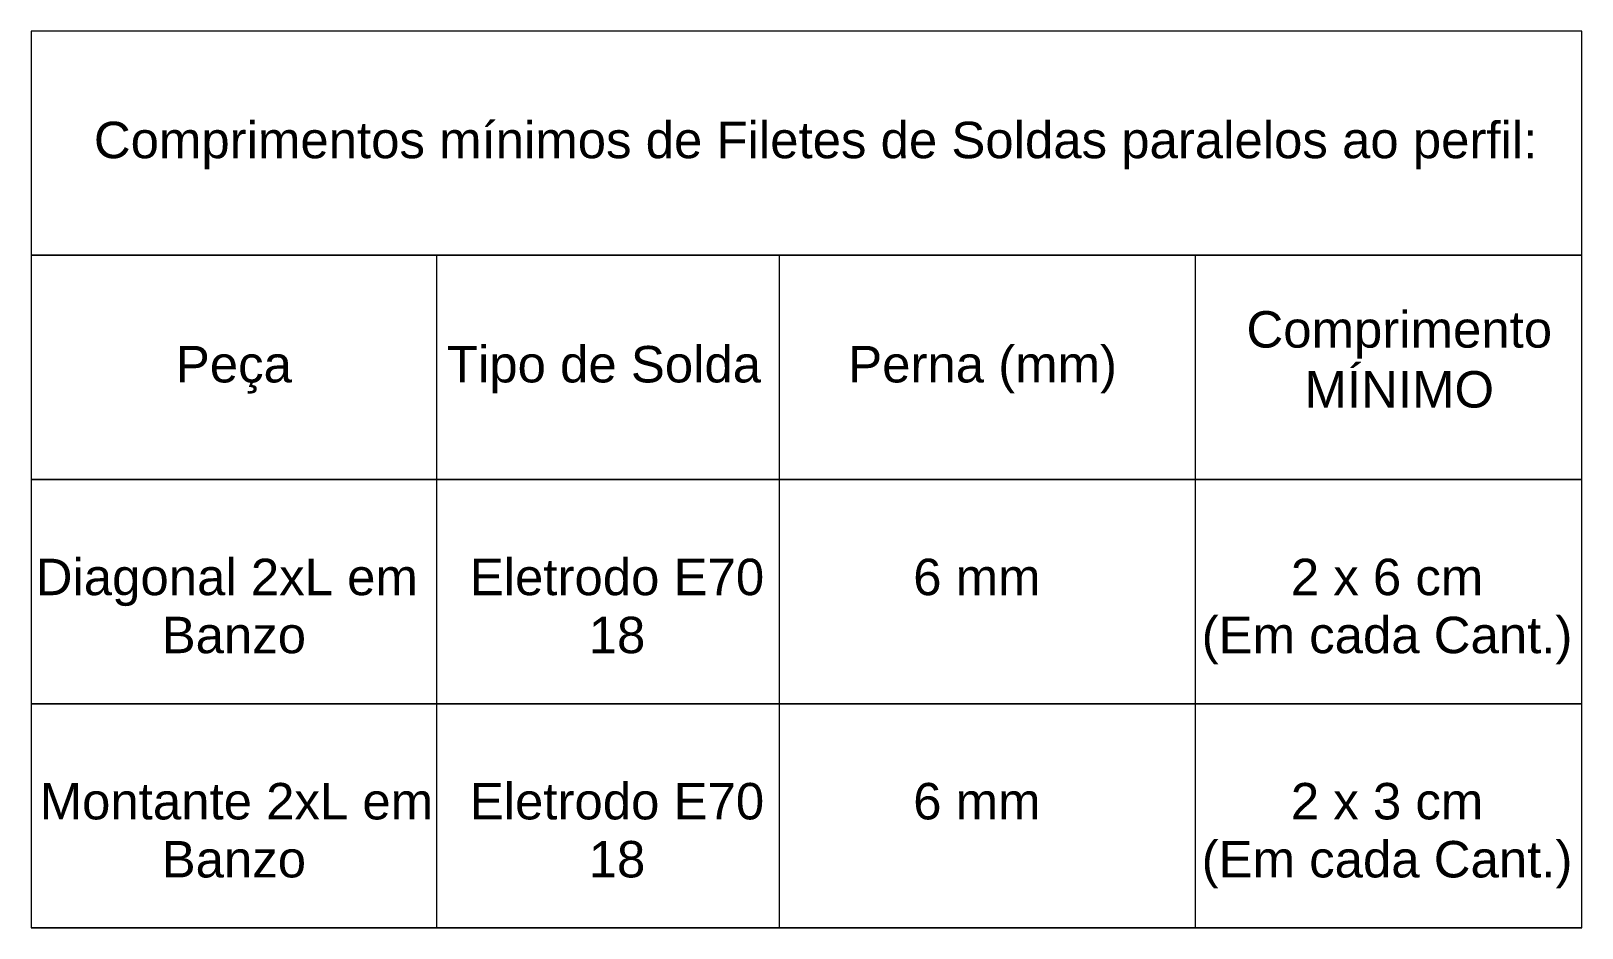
# Model space of a CAD drawing. Header units: millimetres. Extents: x 357 to 945, y 547 to 720.
# Drawn here: x 680.95 to 714.99, y 611.75 to 631.43 of the extents above; entities that cross this region are included whole.
import ezdxf
from ezdxf.enums import TextEntityAlignment as Align

# ---------------------------------------------------------------- set-up
doc = ezdxf.new("R2010")
doc.units = ezdxf.units.MM
doc.layers.add('Cotas', color=9, linetype='Continuous', lineweight=5)
doc.layers.add('TABELAS', color=1, linetype='Continuous', lineweight=0)
doc.styles.add('Arial', font='arial.ttf')

msp = doc.modelspace()

# ---------------------------------------------------------------- linework, layer by layer
at = {"layer": 'Cotas', "color": 248}
for p, q in [((689.8479, 626.51091), (689.8479, 611.75091)), ((697.37117, 626.51091), (697.37117, 611.75091)), ((706.50009, 626.51091), (706.50009, 611.75091))]:
    msp.add_line(p, q, dxfattribs=at)
for points in [[(687.67612, 626.51091), (714.98734, 626.51091), (714.98734, 631.43091), (680.95252, 631.43091), (680.95252, 626.51091)], [(687.67612, 621.59091), (714.98734, 621.59091), (714.98734, 626.51091), (680.95252, 626.51091), (680.95252, 621.59091)], [(687.67612, 616.67091), (714.98734, 616.67091), (714.98734, 621.59091), (680.95252, 621.59091), (680.95252, 616.67091)], [(687.67612, 611.75091), (714.98734, 611.75091), (714.98734, 616.67091), (680.95252, 616.67091), (680.95252, 611.75091)]]:
    msp.add_lwpolyline(points, close=True, dxfattribs=at)
at = {"layer": 'TABELAS'}
msp.add_lwpolyline([(714.98734, 611.75091), (680.95252, 611.75091)], dxfattribs=at)

# ---------------------------------------------------------------- texts
at = {"layer": 'TABELAS', "style": 'Arial'}
for s, p in [('Comprimentos mínimos de Filetes de Soldas paralelos ao perfil:', (698.16969, 629.0405)), ('Comprimento', (710.97832, 624.88433)), ('Tipo de Solda', (693.52591, 624.1205)), ('Perna (mm)', (701.8343, 624.1205)), ('Peça', (685.40387, 624.1205)), ('MÍNIMO', (710.97832, 623.56885)), ('Diagonal 2xL em ', (685.40387, 619.45265)), ('Eletrodo E70', (693.81089, 619.45265)), ('6 mm', (701.7084, 619.45265)), ('2 x 6 cm', (710.70985, 619.45265)), ('Banzo', (685.40387, 618.17959)), ('18', (693.81089, 618.17959)), ('(Em cada Cant.)', (710.70985, 618.17959)), ('Montante 2xL em ', (685.61441, 614.53265)), ('Eletrodo E70', (693.81089, 614.53265)), ('6 mm', (701.7084, 614.53265)), ('2 x 3 cm', (710.70985, 614.53265)), ('Banzo', (685.40387, 613.25959)), ('18', (693.81089, 613.25959)), ('(Em cada Cant.)', (710.70985, 613.25959))]:
    msp.add_text(s, height=0.8, dxfattribs=at).set_placement(p, align=Align.MIDDLE_CENTER)

doc.saveas('drawing.dxf')
